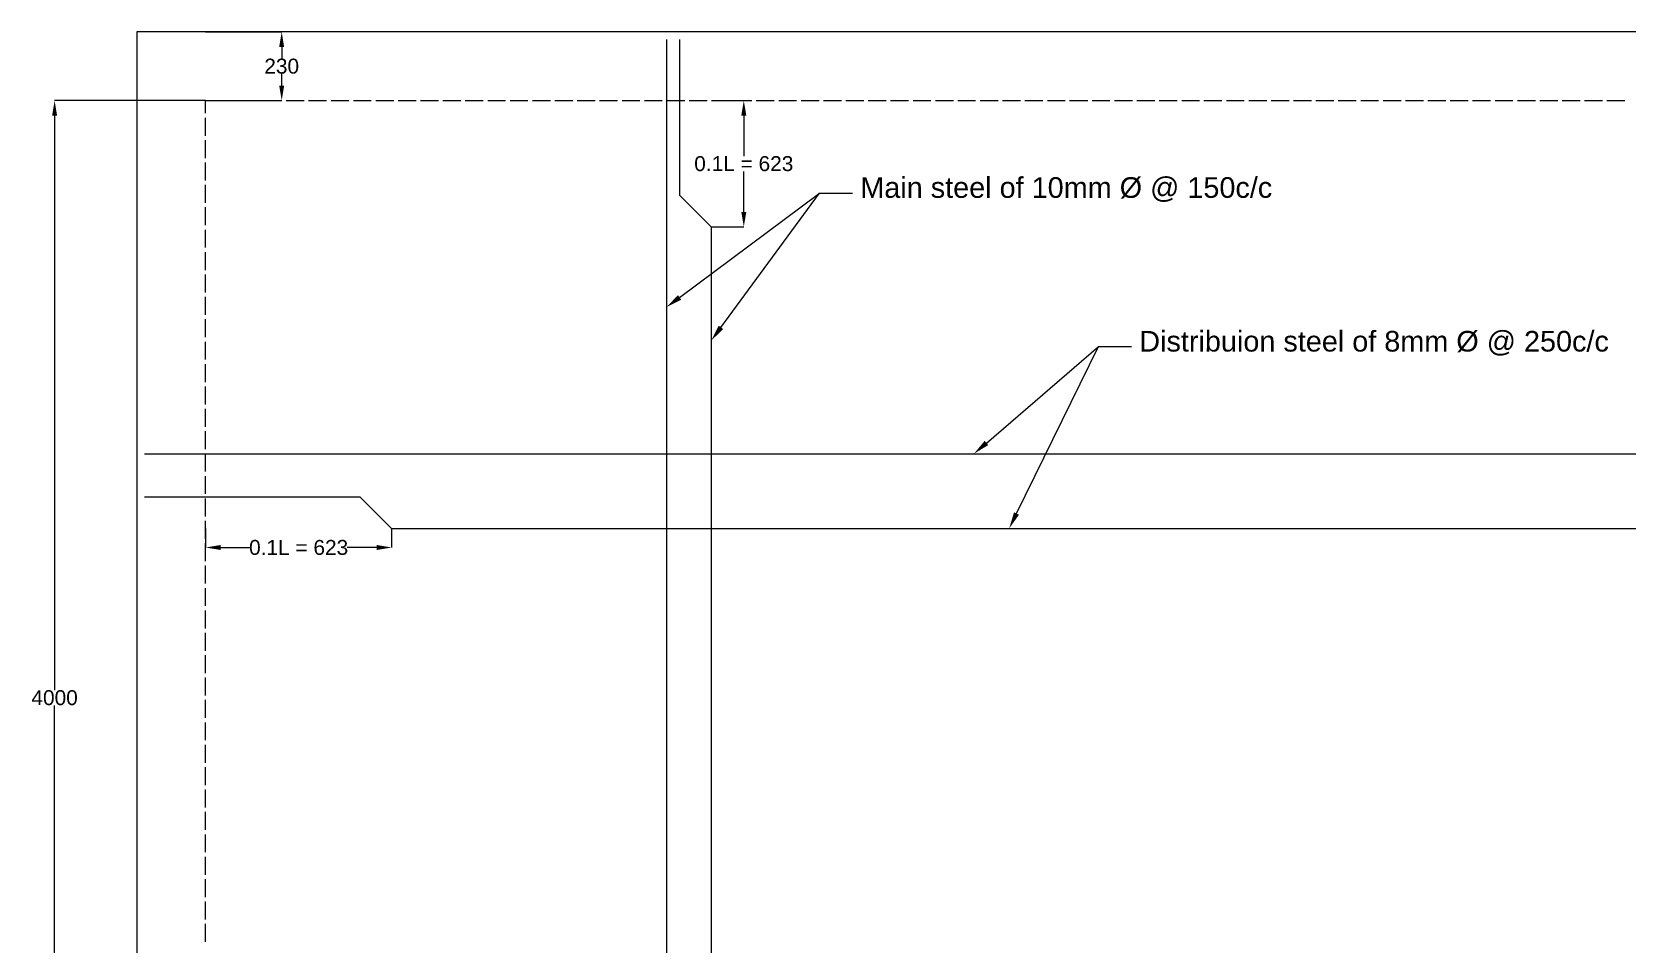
# Model space of a CAD drawing. Header units: inches. Extents: x -2470 to 6710, y 8071 to 14655.
# Drawn here: x -2151 to 3193, y 11097 to 14152 of the extents above; entities that cross this region are included whole.
import ezdxf

# ---------------------------------------------------------------- set-up
doc = ezdxf.new("R2010")
doc.units = ezdxf.units.IN
doc.header["$MEASUREMENT"] = 0
doc.layers.add('PDF_0', color=7, linetype='Continuous')
doc.layers.add('PDF_Text', color=7, linetype='Continuous')
doc.styles.add('PDF TimesNewRomanPSMT', font='arial.ttf')
doc.styles.get("Standard").update_dxf_attribs({"font": 'arial.ttf'})
doc.dimstyles.get("Standard").update_dxf_attribs({"dimtxt": 50, "dimasz": 50, "dimexe": 0.18, "dimexo": 0.0625, "dimgap": 0.09, "dimtad": 0, "dimtih": 1, "dimtoh": 1, "dimdec": 4, "dimzin": 0, "dimdsep": 46, "dimtxsty": 'Standard', "dimcen": 0.09, "dimadec": 0, "dimazin": 0, "dimtfac": 1, "dimtdec": 4, "dimtofl": 0, "dimtmove": 0, "dimatfit": 3, "dimfxl": 1, "dimtolj": 1, "dimtzin": 0, "dimarcsym": 0})

# ---------------------------------------------------------------- blocks, each defined once
blk = doc.blocks.new('*D1')
at = {"color": 0, "lineweight": -2, "transparency": 16777216}
for p, q in [((-1569.1, 14152.1), (-1314.2, 14152.1)), ((-1314.4, 14102.1), (-1314.4, 14062.8)), ((-1314.4, 13972.2), (-1314.4, 14011.5)), ((-1569.1, 13922.2), (-1314.2, 13922.2))]:
    blk.add_line(p, q, dxfattribs=at)
at = {"color": 0, "transparency": 16777216}
for points in [[(-1322.7, 14102.1), (-1306.1, 14102.1), (-1314.4, 14152.1)], [(-1322.7, 13972.2), (-1306.1, 13972.2), (-1314.4, 13922.2)]]:
    blk.add_solid(points, dxfattribs=at)
at = {"layer": 'Defpoints', "color": 0, "transparency": 16777216}
for p in [(-1569.2, 14152.1), (-1314.4, 14152.1), (-1569.2, 13922.2)]:
    blk.add_point(p, dxfattribs=at)
at = {"color": 0, "transparency": 16777216, "insert": (-1314.4, 14037.2), "char_height": 50, "attachment_point": 5}
blk.add_mtext('\\A1;230', dxfattribs=at)
blk = doc.blocks.new('*D2')
at = {"color": 0, "lineweight": -2, "transparency": 16777216}
for p, q in [((-1569.2, 13922.2), (-2075.4, 13922.2)), ((-2075.2, 13872.2), (-2075.2, 11947.9)), ((-2075.2, 9972.4), (-2075.2, 11896.7)), ((-1569.2, 9922.4), (-2075.4, 9922.4))]:
    blk.add_line(p, q, dxfattribs=at)
at = {"color": 0, "transparency": 16777216}
for points in [[(-2083.5, 13872.2), (-2066.8, 13872.2), (-2075.2, 13922.2)], [(-2083.5, 9972.4), (-2066.8, 9972.4), (-2075.2, 9922.4)]]:
    blk.add_solid(points, dxfattribs=at)
at = {"layer": 'Defpoints', "color": 0, "transparency": 16777216}
for p in [(-1569.2, 13922.2), (-2075.2, 9922.4), (-1569.2, 9922.4)]:
    blk.add_point(p, dxfattribs=at)
at = {"color": 0, "transparency": 16777216, "insert": (-2075.2, 11922.3), "char_height": 50, "attachment_point": 5}
blk.add_mtext('\\A1;4000', dxfattribs=at)
blk = doc.blocks.new('*D5')
at = {"color": 0, "lineweight": -2, "transparency": 16777216}
for p, q in [((-1569.2, 12439.7), (-1569.2, 12425.2)), ((-1519.2, 12425.4), (-1420.7, 12425.4)), ((-996.1, 12425.4), (-1094.5, 12425.4)), ((-946.1, 12439.7), (-946.1, 12425.2))]:
    blk.add_line(p, q, dxfattribs=at)
at = {"color": 0, "transparency": 16777216}
for points in [[(-1519.2, 12433.8), (-1519.2, 12417.1), (-1569.2, 12425.4)], [(-996.1, 12433.8), (-996.1, 12417.1), (-946.1, 12425.4)]]:
    blk.add_solid(points, dxfattribs=at)
at = {"layer": 'Defpoints', "color": 0, "transparency": 16777216}
for p in [(-1569.2, 12439.8), (-946.1, 12439.8), (-946.1, 12425.4)]:
    blk.add_point(p, dxfattribs=at)
at = {"color": 0, "transparency": 16777216, "insert": (-1257.6, 12425.4), "char_height": 50, "attachment_point": 5}
blk.add_mtext('\\A1;0.1L = 623', dxfattribs=at)
blk = doc.blocks.new('*D6')
at = {"color": 0, "lineweight": -2, "transparency": 16777216}
for p, q in [((125.7, 13922.2), (234, 13922.2)), ((233.8, 13872.2), (233.8, 13736.3)), ((233.8, 13549.2), (233.8, 13685.1)), ((124.7, 13499.2), (234, 13499.2))]:
    blk.add_line(p, q, dxfattribs=at)
at = {"color": 0, "transparency": 16777216}
for points in [[(225.5, 13872.2), (242.2, 13872.2), (233.8, 13922.2)], [(225.5, 13549.2), (242.2, 13549.2), (233.8, 13499.2)]]:
    blk.add_solid(points, dxfattribs=at)
at = {"layer": 'Defpoints', "color": 0, "transparency": 16777216}
for p in [(125.7, 13922.2), (233.8, 13922.2), (124.7, 13499.2)]:
    blk.add_point(p, dxfattribs=at)
at = {"color": 0, "transparency": 16777216, "insert": (233.8, 13710.7), "char_height": 50, "attachment_point": 5}
blk.add_mtext('\\A1;0.1L = 623', dxfattribs=at)

msp = doc.modelspace()

# ---------------------------------------------------------------- linework, layer by layer
at = {"layer": 'PDF_0', "lineweight": 25}
msp.add_lwpolyline([(4660.48646, 9692.39939), (4660.48646, 14152.14727), (-1799.15605, 14152.14727), (-1799.15605, 9692.39939)], close=True, dxfattribs=at)
for points in [[(-25.47058, 14127.12717), (-25.47058, 10345.32128), (-136.86146, 10244.89813), (-136.86146, 9717.41949)], [(18.40028, 14127.12717), (18.40028, 13605.13239), (124.65004, 13499.22538), (124.65004, 9717.41949)], [(-1569.17674, 13879.66806), (-1569.17674, 13922.16796), (-1539.01552, 13922.16796)], [(-1523.93491, 13922.16796), (-1463.9552, 13922.16796)], [(-1449.21733, 13922.16796), (-1389.23763, 13922.16796)], [(-1374.15702, 13922.16796), (-1314.17732, 13922.16796)], [(-1299.09671, 13922.16796), (-1239.11701, 13922.16796)], [(-1224.0364, 13922.16796), (-1164.0567, 13922.16796)], [(-1148.97608, 13922.16796), (-1088.99638, 13922.16796)], [(-1074.25851, 13922.16796), (-1014.27881, 13922.16796)], [(-999.1982, 13922.16796), (-939.2185, 13922.16796)], [(-924.13789, 13922.16796), (-864.15819, 13922.16796)], [(-849.07758, 13922.16796), (-789.09787, 13922.16796)], [(-774.01726, 13922.16796), (-714.03756, 13922.16796)], [(-699.29969, 13922.16796), (-638.97725, 13922.16796)], [(-624.23938, 13922.16796), (-564.25968, 13922.16796)], [(-549.17907, 13922.16796), (-489.19936, 13922.16796)], [(-474.11875, 13922.16796), (-414.13905, 13922.16796)], [(-399.05844, 13922.16796), (-339.07874, 13922.16796)], [(-323.99813, 13922.16796), (-264.01843, 13922.16796)], [(-249.28056, 13922.16796), (-189.30086, 13922.16796)], [(-174.22024, 13922.16796), (-114.24054, 13922.16796)], [(-99.15993, 13922.16796), (-39.18023, 13922.16796)], [(-24.09962, 13922.16796), (35.88008, 13922.16796)], [(50.96069, 13922.16796), (110.9404, 13922.16796)], [(125.33552, 13922.16796), (244.95219, 13922.16796)], [(125.67826, 13922.16796), (185.65797, 13922.16796)], [(200.73858, 13922.16796), (260.71828, 13922.16796)], [(275.79889, 13922.16796), (335.77859, 13922.16796)], [(350.8592, 13922.16796), (410.8389, 13922.16796)], [(425.91951, 13922.16796), (485.89922, 13922.16796)], [(500.97983, 13922.16796), (560.95953, 13922.16796)], [(575.6974, 13922.16796), (635.6771, 13922.16796)], [(650.75771, 13922.16796), (710.73741, 13922.16796)], [(725.81802, 13922.16796), (785.79773, 13922.16796)], [(800.87834, 13922.16796), (860.85804, 13922.16796)], [(875.93865, 13922.16796), (935.91835, 13922.16796)], [(950.65622, 13922.16796), (1010.63592, 13922.16796)], [(1025.71653, 13922.16796), (1085.69623, 13922.16796)], [(1100.77685, 13922.16796), (1160.75655, 13922.16796)], [(1175.83716, 13922.16796), (1235.81686, 13922.16796)], [(1250.89747, 13922.16796), (1310.87717, 13922.16796)], [(1325.61504, 13922.16796), (1385.93749, 13922.16796)], [(1400.67535, 13922.16796), (1460.65506, 13922.16796)], [(1475.73567, 13922.16796), (1535.71537, 13922.16796)], [(1550.79598, 13922.16796), (1610.77568, 13922.16796)], [(1625.85629, 13922.16796), (1685.83599, 13922.16796)], [(1700.91661, 13922.16796), (1760.89631, 13922.16796)], [(1775.63418, 13922.16796), (1835.61388, 13922.16796)], [(1850.69449, 13922.16796), (1910.67419, 13922.16796)], [(1925.7548, 13922.16796), (1985.7345, 13922.16796)], [(2000.81511, 13922.16796), (2060.79482, 13922.16796)], [(2075.87543, 13922.16796), (2135.85513, 13922.16796)], [(2150.593, 13922.16796), (2210.5727, 13922.16796)], [(2225.65331, 13922.16796), (2285.63301, 13922.16796)], [(2300.71362, 13922.16796), (2360.69333, 13922.16796)], [(2375.77394, 13922.16796), (2435.75364, 13922.16796)], [(2450.83425, 13922.16796), (2510.81395, 13922.16796)], [(2525.55182, 13922.16796), (2585.87426, 13922.16796)], [(2600.61213, 13922.16796), (2660.59183, 13922.16796)], [(2675.67244, 13922.16796), (2735.65215, 13922.16796)], [(2750.73276, 13922.16796), (2810.71246, 13922.16796)], [(2825.79307, 13922.16796), (2885.77277, 13922.16796)], [(2900.85338, 13922.16796), (2960.83308, 13922.16796)], [(2975.57095, 13922.16796), (3035.55066, 13922.16796)], [(3050.63127, 13922.16796), (3110.61097, 13922.16796)], [(3125.69158, 13922.16796), (3185.67128, 13922.16796)], [(-1569.17674, 13804.60774), (-1569.17674, 13864.58745)], [(-1569.17674, 13729.54743), (-1569.17674, 13789.52713)], [(-1569.17674, 13654.48712), (-1569.17674, 13714.46682)], [(-1569.17674, 13579.76955), (-1569.17674, 13639.74925)], [(18.74302, 13263.07672), (487.27018, 13612.6727)], [(157.21045, 13162.65356), (487.27018, 13612.6727), (597.97557, 13612.6727)], [(-1569.17674, 13504.70924), (-1569.17674, 13564.68894)], [(-1569.17674, 13429.64892), (-1569.17674, 13489.62862)], [(-1569.17674, 13354.58861), (-1569.17674, 13414.56831)], [(-1569.17674, 13279.5283), (-1569.17674, 13339.508)], [(-1569.17674, 13204.46799), (-1569.17674, 13264.79043)], [(-1569.17674, 13129.75041), (-1569.17674, 13189.73012)], [(-1569.17674, 13054.6901), (-1569.17674, 13114.6698)], [(1046.96648, 12775.35606), (1422.26805, 13098.21823)], [(1147.73238, 12538.86467), (1422.26805, 13098.21823), (1532.97344, 13098.21823)], [(-1569.17674, 12979.62979), (-1569.17674, 13039.60949)], [(-1569.17674, 12904.56948), (-1569.17674, 12964.54918)], [(-1569.17674, 12829.50916), (-1569.17674, 12889.48887)], [(-1774.13595, 12739.36824), (3807.74647, 12739.36824), (3913.65349, 12845.27526), (4635.46636, 12845.27526)], [(-1569.17674, 12754.79159), (-1569.17674, 12814.77129)], [(-1569.17674, 12679.73128), (-1569.17674, 12739.71098)], [(-1569.17674, 12604.67097), (-1569.17674, 12664.65067)], [(-1774.13595, 12595.41696), (-1052.32308, 12595.41696), (-946.07332, 12489.50994), (4635.46636, 12489.50994)], [(-1569.17674, 12529.61065), (-1569.17674, 12589.59036)], [(-1569.17674, 12454.55034), (-1569.17674, 12514.53004)], [(-1569.17674, 12488.82446), (-1569.17674, 12425.41734)], [(-946.07332, 12488.82446), (-946.07332, 12425.41734)], [(-1569.17674, 12379.83277), (-1569.17674, 12439.81247)], [(-1569.17674, 12304.77246), (-1569.17674, 12364.75216)], [(-1569.17674, 12229.71215), (-1569.17674, 12289.69185)], [(-1569.17674, 12154.65183), (-1569.17674, 12214.63153)], [(-1569.17674, 12079.59152), (-1569.17674, 12139.57122)], [(-1569.17674, 12004.53121), (-1569.17674, 12064.85365)], [(-1569.17674, 11929.81364), (-1569.17674, 11989.79334)], [(-1569.17674, 11854.75332), (-1569.17674, 11914.73303)], [(-1569.17674, 11779.69301), (-1569.17674, 11839.67271)], [(-1569.17674, 11704.6327), (-1569.17674, 11764.6124)], [(-1569.17674, 11629.57239), (-1569.17674, 11689.55209)], [(-1569.17674, 11554.85481), (-1569.17674, 11614.83452)], [(-1569.17674, 11479.7945), (-1569.17674, 11539.7742)], [(-1569.17674, 11404.73419), (-1569.17674, 11464.71389)], [(-1569.17674, 11329.67388), (-1569.17674, 11389.65358)], [(-1569.17674, 11254.61356), (-1569.17674, 11314.59327)], [(-1569.17674, 11179.55325), (-1569.17674, 11239.87569)], [(-1569.17674, 11104.83568), (-1569.17674, 11164.81538)]]:
    msp.add_lwpolyline(points, dxfattribs=at)
at = {"layer": 'PDF_0', "transparency": 33554559}
for points in [[(24.22688, 13255.53642), (-25.47058, 13230.17357), (13.25917, 13270.61703)], [(164.75076, 13157.16971), (124.65004, 13118.09721), (149.67015, 13168.13742)], [(1052.79308, 12768.50124), (1004.80932, 12739.36824), (1040.79714, 12782.55363)], [(1155.95817, 12535.09451), (1123.05502, 12489.50994), (1139.16385, 12542.97756)]]:
    msp.add_solid(points, dxfattribs=at)

# ---------------------------------------------------------------- texts
at = {"layer": 'PDF_Text', "char_height": 69.1031436, "attachment_point": 4, "style": 'PDF TimesNewRomanPSMT'}
for s, insert in [('Main steel of 10mm Ø @ 150c/c', (624.16058, 13624.09386)), ('Distribuion steel of 8mm Ø @ 250c/c', (1558.85371, 13109.2759))]:
    msp.add_mtext(s, dxfattribs=dict(at, insert=insert))

# ---------------------------------------------------------------- dimensions: what is measured, and where the dimension line sits
for base, p1, p2, text, picture, middle in [((-1314.41405, 14152.14727), (-1569.17674, 13922.16796), (-1569.17674, 14152.14727), '230', '*D1', (-1314.41405, 14037.15762)), ((-2075.18201, 9922.3787), (-1569.17674, 13922.16796), (-1569.17674, 9922.3787), '4000', '*D2', (-2075.18201, 11922.27333)), ((233.82734, 13922.16796), (124.65004, 13499.22538), (125.67826, 13922.16796), '0.1L = 623', '*D6', (233.82734, 13710.69667))]:
    dim = msp.add_linear_dim(base=base, p1=p1, p2=p2, angle=90, text=text, dimstyle='Standard')
    dim.commit()
    dim.dimension.update_dxf_attribs({"geometry": picture, "text_midpoint": middle})
dim = msp.add_linear_dim(base=(-946.07332, 12425.41734), p1=(-1569.17674, 12439.81247), p2=(-946.07332, 12439.81247), text='0.1L = 623', dimstyle='Standard')
dim.commit()
dim.dimension.update_dxf_attribs({"geometry": '*D5', "text_midpoint": (-1257.62503, 12425.41734)})

doc.saveas('drawing.dxf')
